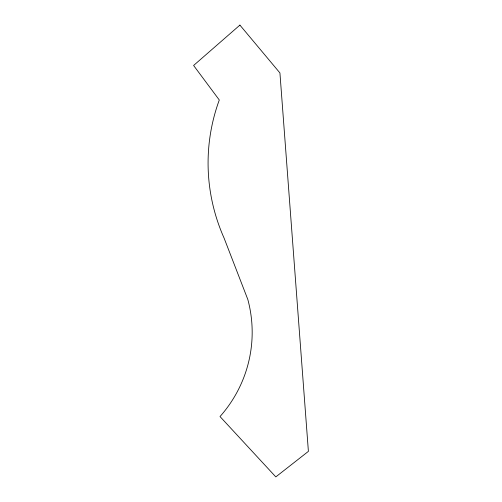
<?xml version="1.0" encoding="UTF-8"?>
<svg xmlns="http://www.w3.org/2000/svg" width="502" height="502" viewBox="0 0 502 502"><rect width="100%" height="100%" fill="white"/><g stroke="black" fill="none" stroke-linecap="round" stroke-linejoin="round"><path stroke-width="0.75" d="M239.906 25.1L193.603 65.473L219.292 99.992A194.908 188.783 5.5 0 0 224.105 238.136L247.837 299.531A134.047 129.836 5.5 0 1 220.014 416.553L275.811 476.9L308.397 451.367L279.928 72.941L239.906 25.1"/></g></svg>
